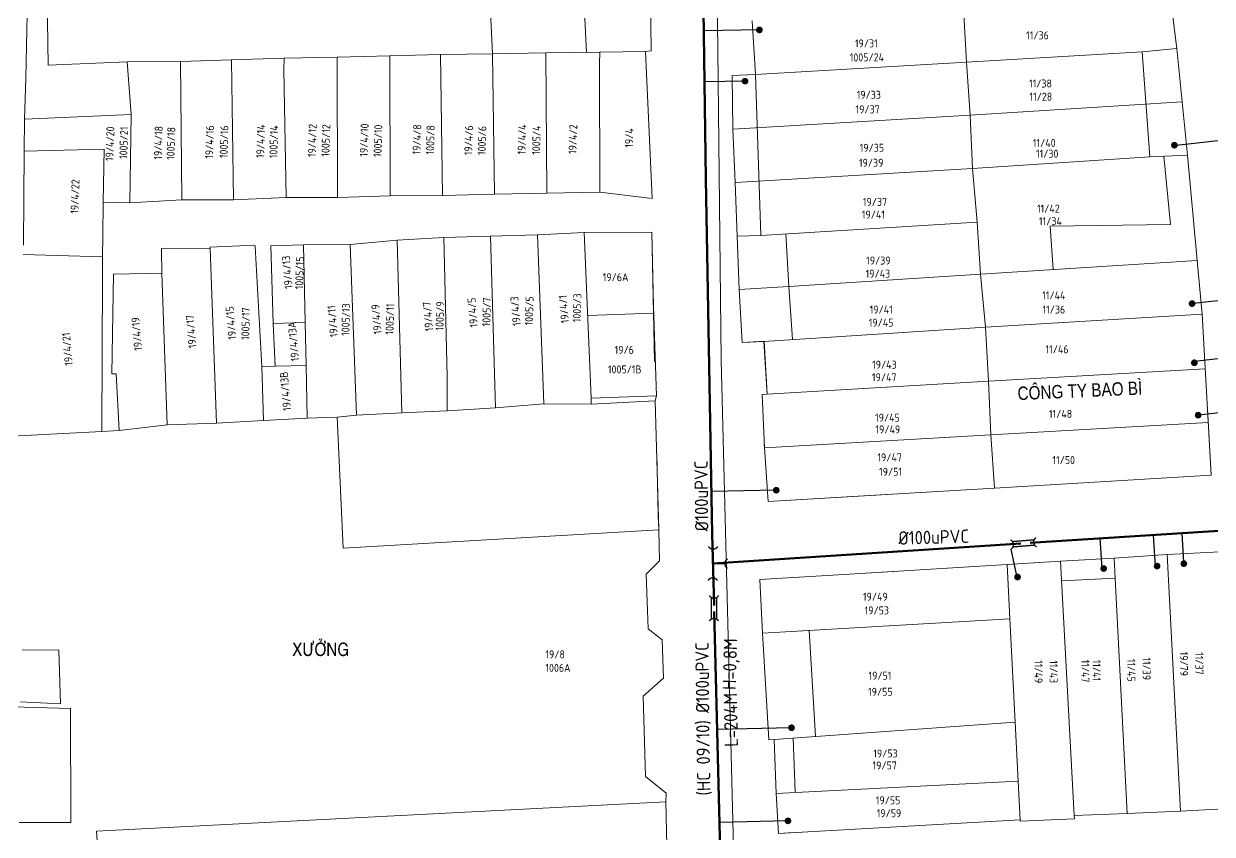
# Model space of a CAD drawing. Header units: inches. Extents: x 595615 to 1194060, y 1190840 to 2385448.
# Drawn here: x 596971.9 to 597061, y 1192554.1 to 1192614.8 of the extents above; entities that cross this region are included whole.
import ezdxf
from ezdxf.enums import TextEntityAlignment as Align

# ---------------------------------------------------------------- set-up
doc = ezdxf.new("R2010")
doc.units = ezdxf.units.IN
doc.header["$MEASUREMENT"] = 0
for name, color, linetype, lineweight in [('Chitiet', 4, 'Continuous', 9), ('DN 100 uPVC', 4, 'Continuous', 50), ('DN 25 PE', 40, 'Continuous', 30), ('DOSAU', 2, 'Continuous', 20), ('NAM-CDAI', 220, 'Continuous', 25), ('Nen_HTHANH-TP', 9, 'Continuous', 0), ('Nen_SN-HTHANH-TP_new', 7, 'Continuous', 0), ('Nen_SN_HTHANH_old', 9, 'Continuous', 0), ('Te', 4, 'Continuous', 15), ('TEXT PIPE', 3, 'Continuous', 25), ('Text_DiaDanh', 9, 'Continuous', 0), ('TLK 15', 220, 'Continuous', 20)]:
    doc.layers.add(name, color=color, linetype=linetype, lineweight=lineweight)
doc.styles.add('Dia Danh', font='VHELVCN_0.TTF', dxfattribs={"height": 1})
doc.styles.add('Sonha_QTB', font='isocp.shx', dxfattribs={"height": 0.6, "bigfont": 'bigfont.shx'})
doc.styles.add('text', font='isocp2.shx')

# ---------------------------------------------------------------- blocks, each defined once
blk = doc.blocks.new('TLK 15')
at = {"layer": 'TLK 15', "linetype": 'Continuous', "const_width": 0.25}
blk.add_lwpolyline([(-0.125, 0, 1), (0.125, 0, 1)], format="xyb", close=True, dxfattribs=at)
blk = doc.blocks.new('TE1')
at = {"layer": 'Chitiet', "ltscale": 100, "const_width": 0.1}
for points in [[(-0.35, 1.276, 0.571257), (0.35, 1.276)], [(1.098, 0.35, 0.571257), (1.098, -0.35)], [(0.35, -1.276, 0.571257), (-0.35, -1.276)]]:
    blk.add_lwpolyline(points, format="xyb", dxfattribs=at)
for points in [[(0, -1.076), (0, 1.076)], [(0.898, 0), (0, 0)]]:
    blk.add_lwpolyline(points, dxfattribs=at)
blk = doc.blocks.new('ONG NOI')
at = {"layer": 'Chitiet', "ltscale": 100, "const_width": 0.1}
for points in [[(-0.946, -0.347, 0.571257), (-0.946, 0.353)], [(0.973, 0.353, 0.571257), (0.973, -0.347)]]:
    blk.add_lwpolyline(points, format="xyb", dxfattribs=at)
for points in [[(0.825, 0.203), (-0.799, 0.203)], [(0.825, -0.197), (-0.799, -0.197)]]:
    blk.add_lwpolyline(points, dxfattribs=at)

msp = doc.modelspace()

# ---------------------------------------------------------------- linework, layer by layer
at = {"layer": 'DN 100 uPVC'}
for points in [[(597058.868, 1192661.434), (597059.288, 1192656.407), (597059.652, 1192652.554), (597060.055, 1192648.594), (597060.256, 1192644.412), (597061.641, 1192631.947), (597063.041, 1192619.107), (597066.235, 1192590.997), (597067.817, 1192577.234), (597047.382, 1192575.937)], [(597022.675, 1192630.324), (597023.066, 1192603.221), (597023.536, 1192576.571), (597023.671, 1192571.241)], [(597046.675, 1192575.891), (597023.591, 1192574.395)], [(597023.682, 1192570.795), (597024.186, 1192550.908), (597024.932, 1192523.251), (597025.817, 1192491.851), (597027.993, 1192489.314), (597089.354, 1192491.016), (597093.295, 1192484.795), (597074.942, 1192416.456)]]:
    msp.add_lwpolyline(points, dxfattribs=at)
at = {"layer": 'DN 25 PE'}
for p, q in [((597027.075, 1192614.384), (597022.906, 1192614.323)), ((597025.993, 1192610.542), (597022.961, 1192610.499)), ((597058.312, 1192605.743), (597064.48, 1192606.444)), ((597059.385, 1192593.875), (597065.825, 1192594.607)), ((597059.681, 1192589.562), (597066.312, 1192590.324)), ((597059.841, 1192585.512), (597066.774, 1192586.308)), ((597028.336, 1192579.888), (597023.479, 1192579.803)), ((597052.762, 1192574.018), (597052.619, 1192576.269)), ((597056.766, 1192574.2), (597056.619, 1192576.523)), ((597058.893, 1192574.507), (597058.756, 1192576.659)), ((597046.426, 1192573.257), (597045.949, 1192575.476)), ((597029.483, 1192562.085), (597023.906, 1192561.943)), ((597029.214, 1192555.109), (597024.083, 1192554.979))]:
    msp.add_line(p, q, dxfattribs=at)
at = {"layer": 'Nen_HTHANH-TP', "linetype": 'Continuous'}
for p, q in [((597014.117, 1192612.702), (597013.03, 1192633.951)), ((597018.967, 1192612.806), (597018.63, 1192634.236)), ((597018.63, 1192634.236), (597018.967, 1192612.806)), ((597023.629, 1192634.314), (597023.967, 1192612.885)), ((597007.067, 1192612.586), (597006, 1192633.595)), ((596973.758, 1192611.739), (596973.492, 1192631.939)), ((596972.483, 1192630.458), (596972.079, 1192610.778)), ((597057.371, 1192620.927), (597058.377, 1192612.978)), ((597042.385, 1192615.995), (597042.608, 1192611.965)), ((597026.525, 1192615.052), (597026.779, 1192611.052)), ((597026.525, 1192615.052), (597026.779, 1192611.052)), ((597003.177, 1192612.533), (596999.357, 1192612.45)), ((597007.067, 1192612.586), (597003.177, 1192612.533)), ((597003.326, 1192601.963), (597003.177, 1192612.533)), ((597011.067, 1192612.66), (597007.067, 1192612.586)), ((597007.067, 1192612.586), (597007.216, 1192602.076)), ((597015.117, 1192612.713), (597011.067, 1192612.66)), ((597011.136, 1192602.14), (597011.067, 1192612.66)), ((597015.117, 1192612.713), (597015.088, 1192611.833)), ((597018.537, 1192612.756), (597015.117, 1192612.713)), ((597018.967, 1192612.806), (597018.537, 1192612.756)), ((597018.967, 1192612.806), (597018.537, 1192612.756)), ((597018.537, 1192612.756), (597019.026, 1192601.746)), ((597018.537, 1192612.756), (597019.026, 1192601.746)), ((597023.967, 1192612.885), (597024.205, 1192589.633)), ((597042.608, 1192611.965), (597055.767, 1192612.736)), ((597055.767, 1192612.736), (597058.377, 1192612.978)), ((597055.767, 1192612.736), (597056.334, 1192604.876)), ((597058.377, 1192612.978), (597058.77, 1192608.988)), ((596979.678, 1192611.984), (596973.758, 1192611.739)), ((596983.688, 1192612.027), (596979.678, 1192611.984)), ((596979.678, 1192611.984), (596979.981, 1192608.044)), ((596987.498, 1192612.13), (596983.688, 1192612.027)), ((596983.688, 1192612.027), (596983.786, 1192601.647)), ((596991.448, 1192612.254), (596987.498, 1192612.13)), ((596987.498, 1192612.13), (596987.646, 1192601.661)), ((596991.448, 1192612.254), (596991.428, 1192611.414)), ((596995.418, 1192612.347), (596991.448, 1192612.254)), ((596999.357, 1192612.45), (596995.418, 1192612.347)), ((596995.456, 1192601.827), (596995.418, 1192612.347)), ((596999.357, 1192612.45), (596999.406, 1192601.95)), ((597015.088, 1192611.833), (597015.116, 1192602.233)), ((597026.779, 1192611.052), (597042.608, 1192611.965)), ((597042.608, 1192611.965), (597042.871, 1192607.995)), ((596972.079, 1192610.778), (596971.971, 1192607.698)), ((596991.428, 1192611.414), (596991.586, 1192601.814)), ((597026.779, 1192611.052), (597025.029, 1192610.971)), ((597026.779, 1192611.052), (597025.029, 1192610.971)), ((597025.029, 1192610.971), (597025.092, 1192606.941)), ((597025.029, 1192610.971), (597025.092, 1192606.941)), ((597027.188, 1192598.983), (597026.779, 1192611.052)), ((597042.871, 1192607.995), (597058.77, 1192608.988)), ((597059.173, 1192605.008), (597058.77, 1192608.988)), ((596971.971, 1192607.698), (596979.981, 1192608.044)), ((596979.866, 1192601.424), (596979.981, 1192608.044)), ((596971.971, 1192607.698), (596971.953, 1192605.288)), ((597042.871, 1192607.995), (597025.092, 1192606.941)), ((597042.871, 1192607.995), (597043.054, 1192603.995)), ((597025.092, 1192606.941), (597025.245, 1192602.941)), ((597025.092, 1192606.941), (597025.245, 1192602.941)), ((596971.953, 1192605.288), (596977.953, 1192605.443)), ((596977.953, 1192605.443), (596977.876, 1192601.473)), ((596971.953, 1192605.288), (596971.899, 1192598.258)), ((597043.054, 1192603.995), (597056.334, 1192604.876)), ((597056.334, 1192604.876), (597059.173, 1192605.008)), ((597057.384, 1192604.927), (597057.898, 1192599.807)), ((597059.89, 1192597.109), (597059.173, 1192605.008)), ((597025.245, 1192602.941), (597043.054, 1192603.995)), ((597043.054, 1192603.995), (597043.398, 1192599.986)), ((597025.245, 1192602.941), (597025.408, 1192598.931)), ((597025.408, 1192598.931), (597025.245, 1192602.941)), ((596987.646, 1192601.661), (596991.586, 1192601.814)), ((596991.586, 1192601.814), (596995.456, 1192601.827)), ((596999.406, 1192601.95), (596995.456, 1192601.827)), ((596999.406, 1192601.95), (597003.326, 1192601.963)), ((597007.216, 1192602.076), (597003.326, 1192601.963)), ((597007.216, 1192602.076), (597011.136, 1192602.14)), ((597015.116, 1192602.233), (597011.136, 1192602.14)), ((597019.026, 1192601.746), (597015.116, 1192602.233)), ((597019.026, 1192601.746), (597015.116, 1192602.233)), ((596977.876, 1192601.473), (596977.858, 1192598.923)), ((596977.876, 1192601.473), (596979.866, 1192601.424)), ((596983.786, 1192601.647), (596979.866, 1192601.424)), ((596983.786, 1192601.647), (596987.646, 1192601.661)), ((597043.398, 1192599.986), (597027.188, 1192598.983)), ((597043.398, 1192599.986), (597043.641, 1192596.086)), ((597013.928, 1192599.202), (597010.428, 1192599.029)), ((597019.018, 1192599.226), (597013.928, 1192599.202)), ((597013.928, 1192599.202), (597019.018, 1192599.226)), ((597014.468, 1192586.782), (597013.928, 1192599.202)), ((597019.018, 1192599.226), (597019.123, 1192593.646)), ((597019.018, 1192599.226), (597019.206, 1192589.536)), ((597029.291, 1192595.144), (597029.048, 1192599.104)), ((597057.898, 1192599.807), (597048.868, 1192599.67)), ((597049.1, 1192596.43), (597048.868, 1192599.67)), ((596977.858, 1192598.923), (596977.83, 1192597.373)), ((596989.249, 1192598.252), (596985.879, 1192598.109)), ((596989.269, 1192598.152), (596989.249, 1192598.252)), ((596992.899, 1192598.275), (596990.449, 1192598.203)), ((596990.449, 1192598.203), (596990.634, 1192592.383)), ((596996.389, 1192598.298), (596992.899, 1192598.275)), ((596993.024, 1192592.455), (596992.899, 1192598.275)), ((596999.909, 1192598.62), (596996.389, 1192598.298)), ((596996.869, 1192585.508), (596996.389, 1192598.298)), ((597003.408, 1192598.833), (596999.909, 1192598.62)), ((597000.279, 1192585.681), (596999.909, 1192598.62)), ((597006.908, 1192598.936), (597003.408, 1192598.833)), ((597003.667, 1192588.414), (597003.408, 1192598.833)), ((597010.428, 1192599.029), (597006.908, 1192598.936)), ((597007.279, 1192586.056), (597006.908, 1192598.936)), ((597010.919, 1192586.369), (597010.428, 1192599.029)), ((597025.408, 1192598.931), (597027.188, 1192598.983)), ((597025.408, 1192598.931), (597025.552, 1192594.921)), ((597025.552, 1192594.921), (597025.408, 1192598.931)), ((596977.83, 1192597.373), (596971.879, 1192597.558)), ((596977.83, 1192597.373), (596977.821, 1192595.963)), ((596985.889, 1192597.999), (596982.249, 1192598.026)), ((596982.249, 1192598.026), (596982.259, 1192597.856)), ((596982.259, 1192597.856), (596982.281, 1192596.156)), ((596985.879, 1192598.109), (596985.889, 1192597.999)), ((596986.37, 1192584.9), (596985.889, 1192597.999)), ((596989.766, 1192589.152), (596989.269, 1192598.152)), ((597043.641, 1192596.086), (597059.89, 1192597.109)), ((597060.263, 1192593.079), (597059.89, 1192597.109)), ((596977.821, 1192595.963), (596977.78, 1192584.293)), ((596978.517, 1192588.603), (596978.651, 1192596.083)), ((596982.281, 1192596.156), (596978.651, 1192596.083)), ((596982.68, 1192584.787), (596982.281, 1192596.156)), ((597029.291, 1192595.144), (597043.641, 1192596.086)), ((597043.641, 1192596.086), (597044.014, 1192592.096)), ((597025.552, 1192594.921), (597029.291, 1192595.144)), ((597025.775, 1192590.961), (597025.552, 1192594.921)), ((597025.552, 1192594.921), (597025.775, 1192590.961)), ((597029.291, 1192595.144), (597029.545, 1192591.174)), ((597019.348, 1192586.966), (597019.123, 1192593.646)), ((597044.014, 1192592.096), (597060.263, 1192593.079)), ((597060.953, 1192581.02), (597060.263, 1192593.079)), ((596990.634, 1192592.383), (596993.024, 1192592.455)), ((596990.634, 1192592.383), (596990.776, 1192589.193)), ((596993.024, 1192592.455), (596993.096, 1192589.235)), ((597044.014, 1192592.096), (597027.395, 1192591.033)), ((597044.014, 1192592.096), (597044.257, 1192588.056)), ((597025.775, 1192590.961), (597027.435, 1192591.053)), ((597027.395, 1192591.033), (597025.775, 1192590.961)), ((597027.395, 1192591.033), (597027.648, 1192587.083)), ((597027.435, 1192591.053), (597027.648, 1192587.083)), ((597024.205, 1192589.633), (597025.475, 1192539.501)), ((596978.857, 1192588.604), (596978.517, 1192588.603)), ((596979.07, 1192584.374), (596978.857, 1192588.604)), ((596990.776, 1192589.193), (596989.766, 1192589.152)), ((596989.89, 1192585.122), (596989.766, 1192589.152)), ((596990.776, 1192589.193), (596993.096, 1192589.235)), ((596993.179, 1192585.275), (596993.096, 1192589.235)), ((597003.669, 1192585.824), (597003.667, 1192588.414)), ((597044.257, 1192588.056), (597027.648, 1192587.083)), ((597044.257, 1192588.056), (597044.43, 1192584.026)), ((597014.459, 1192586.342), (597014.468, 1192586.782)), ((597014.468, 1192586.782), (597019.348, 1192586.966)), ((597019.258, 1192586.576), (597019.348, 1192586.966)), ((597027.648, 1192587.083), (597027.288, 1192587.063)), ((597027.648, 1192587.083), (597027.288, 1192587.063)), ((597027.288, 1192587.063), (597027.451, 1192583.063)), ((597027.451, 1192583.063), (597027.288, 1192587.063)), ((597000.279, 1192585.681), (597003.669, 1192585.824)), ((597003.669, 1192585.824), (597007.279, 1192586.056)), ((597007.279, 1192586.056), (597010.919, 1192586.369)), ((597010.919, 1192586.369), (597014.459, 1192586.342)), ((597014.459, 1192586.342), (597019.258, 1192586.576)), ((597019.258, 1192586.576), (597019.526, 1192576.926)), ((597060.953, 1192581.02), (597060.669, 1192586.02)), ((596982.68, 1192584.787), (596986.37, 1192584.9)), ((596986.37, 1192584.9), (596989.89, 1192585.122)), ((596989.89, 1192585.122), (596993.179, 1192585.275)), ((596993.179, 1192585.275), (596995.419, 1192585.357)), ((596995.419, 1192585.357), (596996.869, 1192585.508)), ((596995.419, 1192585.357), (596995.877, 1192575.547)), ((596996.869, 1192585.508), (597000.279, 1192585.681)), ((596977.78, 1192584.293), (596971.54, 1192583.958)), ((596979.07, 1192584.374), (596977.78, 1192584.293)), ((596979.07, 1192584.374), (596982.68, 1192584.787)), ((597044.43, 1192584.026), (597027.451, 1192583.063)), ((597044.43, 1192584.026), (597044.694, 1192580.037)), ((597027.451, 1192583.063), (597027.441, 1192583.293)), ((597027.451, 1192583.063), (597027.724, 1192579.033)), ((597027.724, 1192579.033), (597027.451, 1192583.063)), ((597027.451, 1192583.063), (597027.724, 1192579.033)), ((597019.495, 1192578.046), (597019.382, 1192582.646)), ((597044.694, 1192580.037), (597060.953, 1192581.02)), ((597044.694, 1192580.037), (597060.953, 1192581.02)), ((597027.724, 1192579.033), (597044.694, 1192580.037)), ((597044.694, 1192580.037), (597027.724, 1192579.033)), ((597027.724, 1192579.033), (597037.004, 1192579.58)), ((597019.495, 1192578.046), (597019.526, 1192576.926)), ((596995.877, 1192575.547), (597019.526, 1192576.926)), ((597019.526, 1192576.926), (597019.588, 1192574.586)), ((597019.526, 1192576.926), (597019.588, 1192574.586)), ((597057.648, 1192575.067), (597053.678, 1192574.804)), ((597061.617, 1192575.27), (597057.648, 1192575.067)), ((597057.648, 1192575.067), (597058.633, 1192555.828)), ((597019.588, 1192574.586), (597018.579, 1192573.596)), ((597019.588, 1192574.586), (597018.579, 1192573.596)), ((597045.638, 1192574.317), (597033.829, 1192573.588)), ((597049.658, 1192574.571), (597045.638, 1192574.317)), ((597045.638, 1192574.317), (597045.852, 1192570.238)), ((597049.658, 1192574.571), (597053.678, 1192574.804)), ((597049.658, 1192574.571), (597050.673, 1192555.501)), ((597053.678, 1192574.804), (597053.749, 1192573.304)), ((597018.579, 1192573.596), (597018.732, 1192569.496)), ((597018.579, 1192573.596), (597018.732, 1192569.496)), ((597033.829, 1192573.588), (597027.099, 1192573.192)), ((597033.829, 1192573.588), (597027.099, 1192573.192)), ((597037.139, 1192573.791), (597033.829, 1192573.588)), ((597053.749, 1192573.304), (597049.739, 1192573.101)), ((597054.653, 1192555.665), (597053.749, 1192573.304)), ((597027.099, 1192573.192), (597027.302, 1192569.183)), ((597027.099, 1192573.192), (597027.302, 1192569.183)), ((597027.302, 1192569.183), (597045.852, 1192570.238)), ((597045.852, 1192570.238), (597046.238, 1192562.498)), ((597018.732, 1192569.496), (597019.783, 1192568.677)), ((597018.732, 1192569.496), (597019.783, 1192568.677)), ((597027.302, 1192569.183), (597027.779, 1192561.183)), ((597027.302, 1192569.183), (597027.779, 1192561.183)), ((597030.812, 1192569.375), (597031.289, 1192561.426)), ((596971.803, 1192567.938), (596974.563, 1192567.91)), ((596974.563, 1192567.91), (596974.687, 1192563.88)), ((597019.783, 1192568.677), (597019.895, 1192565.807)), ((597019.783, 1192568.677), (597019.895, 1192565.807)), ((597019.895, 1192565.807), (597018.356, 1192564.445)), ((597019.895, 1192565.807), (597018.356, 1192564.445)), ((597018.356, 1192564.445), (597018.531, 1192558.436)), ((597018.356, 1192564.445), (597018.531, 1192558.436)), ((596975.417, 1192563.521), (596971.077, 1192563.657)), ((596974.687, 1192563.88), (596971.677, 1192564.038)), ((596975.417, 1192563.521), (596975.454, 1192554.981)), ((597028.179, 1192561.203), (597046.238, 1192562.498)), ((597046.238, 1192562.498), (597046.471, 1192558.088)), ((597027.779, 1192561.183), (597028.179, 1192561.203)), ((597027.779, 1192561.183), (597028.179, 1192561.203)), ((597028.179, 1192561.203), (597028.332, 1192557.153)), ((597028.179, 1192561.203), (597028.332, 1192557.153)), ((597029.609, 1192561.304), (597029.762, 1192557.275)), ((597018.531, 1192558.436), (597020.092, 1192557.177)), ((597018.531, 1192558.436), (597020.092, 1192557.177)), ((597028.332, 1192557.153), (597046.471, 1192558.088)), ((597046.471, 1192558.088), (597046.614, 1192555.178)), ((596977.374, 1192554.342), (597020.053, 1192556.527)), ((597020.092, 1192557.177), (597020.053, 1192556.527)), ((597020.092, 1192557.177), (597020.053, 1192556.527)), ((597020.053, 1192556.527), (597020.476, 1192539.377)), ((597020.053, 1192556.527), (597020.476, 1192539.377)), ((597028.332, 1192557.153), (597028.505, 1192554.154)), ((597028.332, 1192557.153), (597028.505, 1192554.154)), ((597050.673, 1192555.501), (597054.653, 1192555.665)), ((597050.673, 1192555.501), (597050.684, 1192555.251)), ((597054.653, 1192555.665), (597058.633, 1192555.828)), ((597058.633, 1192555.828), (597062.793, 1192556.051)), ((596975.454, 1192554.981), (596971.574, 1192554.988)), ((597028.505, 1192554.154), (597046.614, 1192555.178)), ((597046.614, 1192555.178), (597046.624, 1192555.098)), ((597046.624, 1192555.098), (597050.684, 1192555.251)), ((596977.374, 1192554.342), (596978.427, 1192539.053)), ((597028.505, 1192554.154), (597029.674, 1192554.225))]:
    msp.add_line(p, q, dxfattribs=at)
msp.add_lwpolyline([(597014.198, 1192592.992), (597019.139, 1192593.159)], dxfattribs=at)
at = {"layer": 'Nen_HTHANH-TP'}
for points in [[(597044.257, 1192588.056), (597060.497, 1192588.985)], [(597044.43, 1192584.026), (597060.728, 1192584.959)]]:
    msp.add_lwpolyline(points, dxfattribs=at)

# ---------------------------------------------------------------- block references
at = {"layer": 'Chitiet'}
for p, rotation in [((597046.889, 1192575.909), 184.7365986335837), ((597023.671, 1192571.026), 90.0407352488989)]:
    msp.add_blockref('ONG NOI', p, dxfattribs=dict(at, rotation=rotation))
at = {"layer": 'Te', "rotation": 359.5466974262768}
msp.add_blockref('TE1', (597023.591, 1192574.395), dxfattribs=at)
at = {"layer": 'TLK 15'}
for p in [(597027.075, 1192614.384), (597025.993, 1192610.542), (597058.187, 1192605.743), (597059.51, 1192593.875), (597059.681, 1192589.437), (597059.966, 1192585.512), (597028.336, 1192579.888), (597052.887, 1192574.018), (597056.891, 1192574.2), (597058.893, 1192574.382), (597046.426, 1192573.382), (597029.483, 1192562.085), (597029.214, 1192555.109)]:
    msp.add_blockref('TLK 15', p, dxfattribs=at)
at = {"layer": 'TLK 15', "rotation": 359.9999999934133}
for p in [(597058.187, 1192605.743), (597059.51, 1192593.875), (597059.681, 1192589.437), (597059.966, 1192585.512), (597052.887, 1192574.018), (597056.891, 1192574.2), (597058.893, 1192574.382), (597046.426, 1192573.382)]:
    msp.add_blockref('TLK 15', p, dxfattribs=at)

# ---------------------------------------------------------------- texts
at = {"layer": 'DOSAU', "style": 'text'}
msp.add_text('H=0,8M', height=1, rotation=88.43929, dxfattribs=at).set_placement((597025.309, 1192564.909))
at = {"layer": 'NAM-CDAI', "style": 'text'}
for s, p in [('L=204M', (597025.463, 1192560.666)), ('(HC 09/10)', (597023.418, 1192557.011))]:
    msp.add_text(s, height=1, rotation=90.97862, dxfattribs=at).set_placement(p)
at = {"layer": 'Nen_SN-HTHANH-TP_new', "style": 'Sonha_QTB'}
for s, rotation, p in [('11/36', 0.04623, (597047.922, 1192613.975)), ('19/31', 0.04623, (597035.089, 1192613.374)), ('19/33', 0.04623, (597035.277, 1192609.523)), ('11/38', 0.04623, (597048.149, 1192610.366)), ('19/4/18', 88.36239, (596982.013, 1192605.925)), ('19/4/16', 88.36239, (596985.853, 1192605.978)), ('19/4/14', 88.36239, (596989.683, 1192606.044)), ('19/4/12', 88.36239, (596993.55, 1192606.095)), ('19/4/10', 88.36239, (596997.448, 1192606.128)), ('19/4/8', 88.36239, (597001.399, 1192606.177)), ('19/4/6', 88.36239, (597005.276, 1192606.111)), ('19/4/4', 88.36239, (597009.274, 1192606.178)), ('19/4/2', 88.36239, (597013.089, 1192606.195)), ('19/4/20', 88.36239, (596978.387, 1192605.852)), ('19/4', 88.36239, (597017.314, 1192606.283)), ('19/35', 0.04623, (597035.507, 1192605.55)), ('11/40', 0.04623, (597048.43, 1192605.912)), ('19/4/22', 88.36239, (596975.764, 1192601.897)), ('19/37', 0.04623, (597035.74, 1192601.496)), ('11/42', 0.04623, (597048.739, 1192600.994)), ('19/4/13', 95, (596991.676, 1192596.221)), ('19/39', 0.04623, (597035.994, 1192597.1)), ('19/6A', 0.04623, (597016.292, 1192595.849)), ('11/44', 0.04623, (597049.144, 1192594.487)), ('19/4/9', 95, (596998.369, 1192592.698)), ('19/4/7', 95, (597002.226, 1192592.904)), ('19/4/5', 95, (597005.577, 1192593.199)), ('19/4/3', 95, (597008.788, 1192593.303)), ('19/4/1', 95, (597012.413, 1192593.458)), ('19/4/17', 95, (596984.473, 1192591.78)), ('19/4/15', 95, (596987.449, 1192592.42)), ('19/4/11', 95, (596995.079, 1192592.545)), ('19/41', 0.04623, (597036.206, 1192593.425)), ('19/4/19', 95, (596980.398, 1192591.597)), ('19/4/13A', 95, (596992.14, 1192591.033)), ('19/4/21', 95, (596975.196, 1192590.462)), ('19/6', 0.04623, (597016.943, 1192590.402)), ('11/46', 0.04623, (597049.388, 1192590.448)), ('19/43', 0.04623, (597036.444, 1192589.296)), ('19/4/13B', 95, (596991.541, 1192587.303)), ('11/48', 0.04623, (597049.652, 1192585.61)), ('19/45', 0.04623, (597036.673, 1192585.325)), ('19/47', 0.04623, (597036.839, 1192582.351)), ('11/50', 0.04623, (597049.89, 1192582.145)), ('19/49', 0.04623, (597035.765, 1192571.904)), ('19/8', 0.04623, (597011.761, 1192567.586)), ('11/43', 270.04623, (597049.134, 1192566.284)), ('11/41', 270.04623, (597052.356, 1192566.382)), ('11/39', 270.04623, (597056.101, 1192566.506)), ('11/37', 270.04623, (597060.054, 1192566.909)), ('19/51', 0.04623, (597036.115, 1192565.989)), ('19/53', 0.04623, (597036.525, 1192560.158)), ('19/55', 0.04623, (597036.719, 1192556.649))]:
    msp.add_text(s, height=0.6, rotation=rotation, dxfattribs=at).set_placement(p, align=Align.MIDDLE)
at = {"layer": 'Nen_SN_HTHANH_old', "style": 'Sonha_QTB'}
for s, rotation, p in [('1005/24', 0.04623, (597035.131, 1192612.326)), ('11/28', 0.04623, (597048.173, 1192609.377)), ('19/37', 0.04623, (597035.185, 1192608.431)), ('1005/16', 88.36239, (596986.937, 1192606.001)), ('1005/14', 88.36239, (596990.666, 1192606.001)), ('1005/12', 88.36239, (596994.571, 1192606.096)), ('1005/10', 88.36239, (596998.476, 1192606.072)), ('1005/8', 88.36239, (597002.405, 1192606.144)), ('1005/6', 88.36239, (597006.277, 1192606.096)), ('1005/4', 88.36239, (597010.356, 1192606.12)), ('1005/21', 88.36239, (596979.422, 1192605.924)), ('1005/18', 88.36239, (596982.958, 1192605.876)), ('11/30', 0.04623, (597048.653, 1192605.106)), ('19/39', 0.04623, (597035.456, 1192604.428)), ('19/41', 0.04623, (597035.621, 1192600.544)), ('11/34', 0.04623, (597048.89, 1192600.048)), ('1005/15', 88.36239, (596992.6, 1192596.173)), ('19/43', 0.04623, (597035.959, 1192596.115)), ('1005/13', 88.36239, (596996.064, 1192592.674)), ('1005/11', 88.36239, (596999.373, 1192592.712)), ('1005/9', 88.36239, (597003.122, 1192592.943)), ('1005/7', 88.36239, (597006.624, 1192593.25)), ('1005/5', 88.36239, (597009.819, 1192593.327)), ('1005/3', 88.36239, (597013.398, 1192593.558)), ('1005/17', 88.36239, (596988.559, 1192592.366)), ('11/36', 0.04623, (597049.148, 1192593.429)), ('19/45', 0.04623, (597036.196, 1192592.445)), ('1005/1B', 0.04623, (597016.981, 1192588.941)), ('19/47', 0.04623, (597036.433, 1192588.354)), ('19/49', 0.04623, (597036.704, 1192584.447)), ('19/51', 0.04623, (597036.907, 1192581.269)), ('19/53', 0.04623, (597035.873, 1192570.88)), ('11/49', 270.04623, (597048.001, 1192566.284)), ('11/47', 270.04623, (597051.507, 1192566.338)), ('11/45', 270.04623, (597054.959, 1192566.392)), ('19/79', 270.04623, (597058.897, 1192566.877)), ('1006A', 0.04623, (597011.974, 1192566.573)), ('19/55', 0.04623, (597036.142, 1192564.783)), ('19/57', 0.04623, (597036.466, 1192559.262)), ('19/59', 0.04623, (597036.789, 1192555.676))]:
    msp.add_text(s, height=0.6, rotation=rotation, dxfattribs=at).set_placement(p, align=Align.MIDDLE)
at = {"layer": 'TEXT PIPE', "style": 'text'}
for rotation, p in [(90.6435, (597023.251, 1192576.811)), (1.64727, (597037.502, 1192575.795)), (90.6435, (597023.322, 1192563.2))]:
    msp.add_text('%%c100uPVC', height=1, rotation=rotation, dxfattribs=at).set_placement(p)
at = {"layer": 'Text_DiaDanh', "linetype": 'Continuous', "style": 'Dia Danh'}
for s, rotation, p in [('COÂNG TY BAO BÌ', 2.58233, (597051.092, 1192587.476)), ('XÖÔÛNG', 359.96013, (596994.185, 1192568.108))]:
    msp.add_text(s, height=1, rotation=rotation, dxfattribs=at).set_placement(p, align=Align.MIDDLE)

doc.saveas('drawing.dxf')
